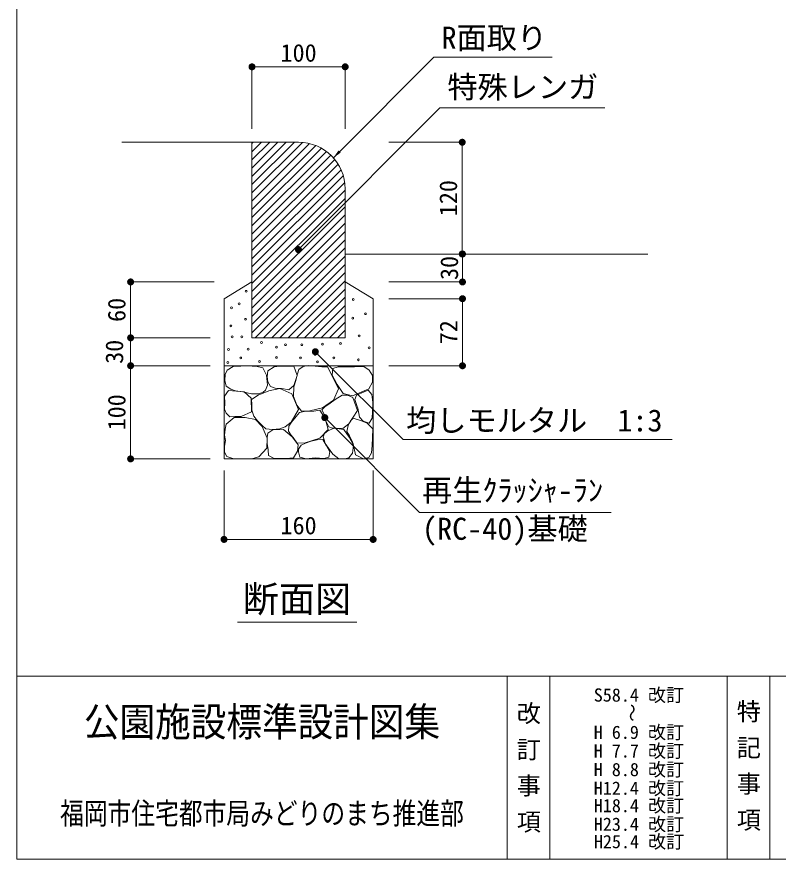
# Model space of a CAD drawing. Units: millimetres at full size, sheet at 1:10. Extents: x 182 to 2920, y 2174 to 4040.
# Drawn here: x 182 to 999, y 2174 to 3078 of the extents above; entities that cross this region are included whole.
import ezdxf
from ezdxf.enums import TextEntityAlignment as Align

# ---------------------------------------------------------------- set-up
doc = ezdxf.new("R2010")
doc.units = ezdxf.units.MM
doc.header["$LTSCALE"] = 10
for name, color, linetype, lineweight in [('_0-0_', 7, 'Continuous', 13), ('ハッチ', 4, 'Continuous', 13), ('寸法', 1, 'Continuous', 13), ('本体', 7, 'Continuous', 13)]:
    doc.layers.add(name, color=color, linetype=linetype, lineweight=lineweight)
doc.styles.add('@ＭＳ ゴシック', font='')
doc.styles.add('ＭＳ ゴシック', font='')
doc.styles.get('@ＭＳ ゴシック').set_extended_font_data('@MS Gothic')
doc.styles.get('ＭＳ ゴシック').set_extended_font_data('MS Gothic')

# ---------------------------------------------------------------- blocks, each defined once
blk = doc.blocks.new('filled_dot')
at = {"color": 0, "linetype": 'Continuous', "lineweight": -2, "const_width": 1.25}
blk.add_lwpolyline([(-0.625, 0, 1), (0.625, 0, 1)], format="xyb", close=True, dxfattribs=at)
blk = doc.blocks.new('filled_arrow')
at = {"color": 0, "linetype": 'Continuous', "lineweight": -2}
blk.add_solid([(7.5, 1.25), (0, 0), (7.5, -1.25)], dxfattribs=at)

msp = doc.modelspace()

# ---------------------------------------------------------------- hatches: boundary and pattern name
at = {"layer": 'ハッチ'}
h = msp.add_hatch(dxfattribs=at)
h.set_pattern_fill('USER', color=256, style=0, pattern_type=2)
h.set_pattern_definition([(45, (-413.26, 0), (-4.41942, 4.41942), [])])
h.paths.add_polyline_path([(434.13, 2943.53), (434.13, 2733.53), (534.13, 2733.53), (534.13, 2893.53, 0.41421), (484.13, 2943.53)])

# ---------------------------------------------------------------- linework, layer by layer
at = {"layer": '_0-0_', "color": 6}
msp.add_line((181.8, 2370.29), (2919.93, 2370.29), dxfattribs=at)
at = {"layer": '_0-0_'}
for p, q in [((707.86, 2370.29), (707.86, 2173.71)), ((753.82, 2370.29), (753.82, 2173.71)), ((943.98, 2370.29), (943.98, 2173.71)), ((989.94, 2370.29), (989.94, 2173.71))]:
    msp.add_line(p, q, dxfattribs=at)
at = {"layer": '_0-0_', "color": 6}
msp.add_lwpolyline([(2919.93, 3985.53), (181.8, 3985.53), (181.8, 2173.71), (2919.93, 2173.71)], close=True, dxfattribs=at)
at = {"layer": 'ハッチ'}
for points in [[(446.13, 2675.2), (441.56, 2673.46), (433.52, 2673.24), (424.38, 2675.63), (416.55, 2676.72), (411.34, 2678.46), (406.33, 2681.72), (405.03, 2687.58), (405.25, 2694.1), (407.42, 2698.88), (413.95, 2702.58), (421.99, 2703.23), (428.95, 2703.45), (439.61, 2702.58), (445.91, 2701.27), (449.61, 2693.45), (450.91, 2682.58), (448.74, 2677.15)], [(466.15, 2679.22), (459.06, 2679.48), (454, 2681.25), (450.96, 2686.31), (450.46, 2691.62), (450.96, 2697.94), (457.8, 2702.24), (464.13, 2703), (479.06, 2703), (482.6, 2693.13), (479.06, 2682.26), (473.49, 2677.71)], [(482.1, 2661.27), (478.81, 2670.37), (479.06, 2680.74), (481.34, 2687.82), (483.11, 2694.9), (484.37, 2699.46), (489.18, 2702.74), (494.5, 2703.76), (501.84, 2703), (508.93, 2702.49), (515.25, 2702.49), (520.32, 2692.63), (526.89, 2678.78), (521.58, 2666.58), (509.94, 2658.23), (496.02, 2655.2), (487.41, 2654.94)], [(522.63, 2688.86), (520.17, 2693.79), (520.84, 2700.51), (526.44, 2702.53), (534.07, 2702.3), (544.15, 2702.53), (554.24, 2702.75), (559.84, 2698.94), (563.43, 2692.89), (563.43, 2685.95), (559.39, 2678.78), (542.13, 2671.39), (532.05, 2673.86), (525.55, 2683.49)], [(464.05, 2635.83), (456.01, 2634.94), (448.87, 2635.83), (445, 2639.4), (439.93, 2644.46), (436.06, 2649.22), (433.98, 2655.77), (433.98, 2662.31), (433.68, 2667.37), (440.83, 2671.83), (452.14, 2676.59), (464.05, 2678.97), (477.03, 2673.41), (483.87, 2656.46), (476.26, 2642.97), (469.71, 2637.91)], [(546.61, 2660.75), (544.57, 2667.14), (546.32, 2671.79), (554.45, 2675.56), (558.81, 2677.3), (562.88, 2672.66), (563.75, 2664.24), (563.46, 2654.07), (563.17, 2647.1), (559.97, 2641.88), (553.58, 2643.91), (549.51, 2648.27), (547.77, 2657.85)], [(415.65, 2649.2), (410.33, 2648.57), (406.27, 2652.64), (404.7, 2657.01), (405.02, 2663.89), (404.7, 2670.76), (409.08, 2677.01), (425.66, 2675.45), (433.16, 2668.57), (433.48, 2654.2), (422.53, 2649.2)], [(524.45, 2636.62), (520.41, 2636.62), (516.6, 2637.96), (513.47, 2644.46), (511.9, 2650.73), (508.98, 2656.33), (512.35, 2659.46), (517.95, 2663.5), (523.55, 2667.3), (530.72, 2671.78), (536.78, 2672.01), (542.38, 2669.54), (547.31, 2655.66), (538.12, 2641.1), (531.62, 2636.17)], [(478.3, 2626.36), (475.77, 2629.4), (473.24, 2633.19), (473.49, 2638.5), (476.53, 2643.06), (481.59, 2648.87), (485.13, 2653.43), (490.2, 2654.44), (500.57, 2654.94), (506.9, 2655.7), (512.72, 2646.85), (516.01, 2635.22), (506.9, 2625.61), (490.2, 2620.29), (482.1, 2620.8)], [(413.54, 2603.89), (407.1, 2605.95), (404.53, 2610.58), (404.78, 2617.01), (405.56, 2623.19), (404.78, 2629.1), (405.3, 2635.28), (406.33, 2640.94), (414.82, 2647.88), (426.67, 2648.14), (438, 2645.83), (445.21, 2638.37), (450.36, 2625.76), (450.1, 2615.21), (441.6, 2605.69), (434.91, 2603.89), (424.87, 2603.63)], [(541.73, 2622.49), (538.59, 2628.31), (535.9, 2633.02), (537.25, 2639.51), (539.94, 2644.22), (542.85, 2647.13), (550.7, 2644.89), (557.64, 2641.98), (563.92, 2635.93), (563.47, 2626.3), (563.25, 2617.79), (562.35, 2609.95), (559.66, 2605.02), (553.61, 2603.68), (545.32, 2607.71), (542.85, 2619.8)], [(451.51, 2613.11), (450.34, 2619.87), (450.34, 2626.4), (451.28, 2631.06), (456.64, 2634.79), (467.84, 2635.03), (477.41, 2627.1), (483.71, 2618.47), (482.78, 2611.71), (478.81, 2604.48), (470.65, 2603.78), (457.81, 2604.01), (451.98, 2607.04)], [(512.61, 2620.03), (511.43, 2623.91), (510.42, 2627.1), (511.76, 2630.64), (515.64, 2633.67), (522.21, 2636.53), (532.83, 2635.02), (538.56, 2626.77), (543.1, 2618.18), (541.93, 2609.59), (538.05, 2604.71), (533.67, 2603.7), (527.27, 2603.7), (520.86, 2608.58), (516.31, 2614.98)], [(484.1, 2611), (483.86, 2614.11), (486.97, 2618.41), (491.51, 2620.56), (497.73, 2622.47), (504.19, 2623.9), (510.17, 2624.38), (513.99, 2617.69), (517.82, 2611.24), (516.62, 2605.26), (511.12, 2604.07), (501.8, 2604.55), (492.23, 2603.59), (485.29, 2605.5)]]:
    msp.add_lwpolyline(points, close=True, dxfattribs=at)
for centre in [(427.89, 2783.5), (420.27, 2770.01), (542.83, 2774.7), (412.23, 2765.78), (555.79, 2759.44), (427.32, 2753.44), (542.17, 2754.69), (411.58, 2746.29), (412.88, 2734.6), (423.27, 2734.6), (549.06, 2735.5), (444.31, 2728.44), (460.3, 2723.56), (470.04, 2726.16), (487.59, 2726.16), (509.66, 2726.81), (529.12, 2727.59), (559.89, 2722.7), (408.99, 2720.96), (430.02, 2721.3), (460.3, 2712.52), (501.8, 2715.76), (408.11, 2707.02), (421.98, 2711.87), (442.34, 2708.04), (486.28, 2711.87), (504.25, 2707.76), (522, 2711.87), (548.24, 2709.91)]:
    msp.add_circle(centre, 1, dxfattribs=at)
at = {"layer": '寸法'}
for p, q in [((434.13, 3024.54), (534.13, 3024.54)), ((434.13, 2958.1), (434.13, 3024.54)), ((534.13, 2958.1), (534.13, 3024.54)), ((580.87, 2943.53), (659.73, 2943.53)), ((659.73, 2943.53), (659.73, 2823.53)), ((582.03, 2823.53), (659.73, 2823.53)), ((582.03, 2823.53), (660.01, 2823.53)), ((660.01, 2823.53), (660.01, 2793.53)), ((303.88, 2793.53), (303.88, 2733.53)), ((393.42, 2793.53), (303.88, 2793.53)), ((580.87, 2793.53), (660.01, 2793.53)), ((580.87, 2775.53), (660.01, 2775.53)), ((660.01, 2775.53), (660.01, 2703.53)), ((389.35, 2733.53), (303.88, 2733.53)), ((303.88, 2733.53), (303.88, 2703.53)), ((389.35, 2733.53), (303.88, 2733.53)), ((389.35, 2703.53), (303.88, 2703.53)), ((303.88, 2703.53), (303.88, 2603.53)), ((389.35, 2703.53), (303.88, 2703.53)), ((580.87, 2703.53), (660.01, 2703.53)), ((389.35, 2603.53), (303.88, 2603.53)), ((404.13, 2590.88), (404.13, 2517.03)), ((564.13, 2590.88), (564.13, 2517.03)), ((404.13, 2517.03), (564.13, 2517.03))]:
    msp.add_line(p, q, dxfattribs=at)
at = {"layer": '寸法', "color": 3}
msp.add_line((418.42, 2428.22), (546.78, 2428.22), dxfattribs=at)
at = {"layer": '寸法'}
for points in [[(521.22, 2926.62), (528.29, 2933.69), (629.38, 3034.78), (756.41, 3034.78)], [(483.98, 2828.25), (489.28, 2833.56), (635.75, 2980.36), (812.6, 2980.36)], [(502.11, 2718.55), (507.41, 2713.25), (596.27, 2624.39), (885.09, 2624.39)], [(512.27, 2647.82), (517.58, 2642.52), (614.01, 2546.08), (819.58, 2546.08)]]:
    msp.add_lwpolyline(points, dxfattribs=at)
at = {"layer": '本体'}
for p, q in [((294.53, 2943.53), (484.13, 2943.53)), ((434.13, 2943.53), (434.13, 2733.53)), ((534.13, 2893.53), (534.13, 2733.53)), ((534.13, 2823.53), (858.99, 2823.53)), ((434.13, 2793.8), (404.13, 2775.26)), ((534.13, 2793.8), (564.13, 2775.26)), ((404.13, 2775.26), (404.13, 2603.53)), ((564.13, 2775.26), (564.13, 2603.53)), ((434.13, 2733.53), (534.13, 2733.53)), ((404.13, 2703.53), (564.13, 2703.53)), ((404.13, 2603.53), (564.13, 2603.53))]:
    msp.add_line(p, q, dxfattribs=at)
msp.add_arc((484.13, 2893.53), 50, 0, 90, dxfattribs=at)

# ---------------------------------------------------------------- block references
at = {"layer": '寸法', "xscale": 3, "yscale": 3}
for p in [(434.13, 3024.54), (404.13, 2517.03)]:
    msp.add_blockref('filled_dot', p, dxfattribs=at)
at = {"layer": '寸法'}
for name, p, xscale, yscale, rotation in [('filled_dot', (534.13, 3024.54), 3, 3, 180), ('filled_dot', (659.73, 2943.53), 3, 3, 270), ('filled_arrow', (521.22, 2926.62), 1.33, 1.33, 45), ('filled_dot', (483.98, 2828.25), 3, 3, 45.1), ('filled_dot', (659.73, 2823.53), 3, 3, 90), ('filled_dot', (660.01, 2823.53), 3, 3, 270), ('filled_dot', (303.88, 2793.53), 3, 3, 270), ('filled_dot', (660.01, 2793.53), 3, 3, 90), ('filled_dot', (660.01, 2775.53), 3, 3, 270), ('filled_dot', (303.88, 2733.53), 3, 3, 90), ('filled_dot', (303.88, 2733.53), 3, 3, 270), ('filled_dot', (502.11, 2718.55), 3, 3, 315), ('filled_dot', (303.88, 2703.53), 3, 3, 90), ('filled_dot', (303.88, 2703.53), 3, 3, 270), ('filled_dot', (660.01, 2703.53), 3, 3, 90), ('filled_dot', (512.27, 2647.82), 3, 3, 315), ('filled_dot', (303.88, 2603.53), 3, 3, 90), ('filled_dot', (564.13, 2517.03), 3, 3, 180)]:
    msp.add_blockref(name, p, dxfattribs=dict(at, xscale=xscale, yscale=yscale, rotation=rotation))

# ---------------------------------------------------------------- texts
at = {"layer": '_0-0_', "style": 'ＭＳ ゴシック'}
for s, p in [('S58.4 改訂', (849.36, 2349.96)), ('H 6.9 改訂', (849.36, 2309.96)), ('H 7.7 改訂', (849.36, 2289.96)), ('H 8.8 改訂', (849.36, 2269.96)), ('H12.4 改訂', (849.36, 2249.96)), ('H18.4 改訂', (849.42, 2231.26)), ('H23.4 改訂', (849.42, 2211.26)), ('H25.4 改訂', (849.49, 2192.56))]:
    msp.add_text(s, height=14.24, dxfattribs=at).set_placement(p, align=Align.MIDDLE_CENTER)
at = {"layer": '_0-0_'}
for s, height, style, p in [('特 記 事 項', 18.99, '@ＭＳ ゴシック', (966.96, 2274.32)), ('改 訂 事 項', 18.99, '@ＭＳ ゴシック', (730.84, 2272.36)), ('～', 14.24, 'ＭＳ ゴシック', (841.86, 2330.97))]:
    msp.add_text(s, height=height, rotation=270, dxfattribs=dict(at, style=style)).set_placement(p, align=Align.MIDDLE_CENTER)
at = {"layer": '_0-0_', "style": 'ＭＳ ゴシック'}
for s, height, width, p in [('公園施設標準設計図集', 31.14, 0.9, (444.83, 2321.15)), ('福岡市住宅都市局みどりのまち推進部', 23.36, 0.8, (444.83, 2222.86))]:
    msp.add_text(s, height=height, dxfattribs=dict(at, width=width)).set_placement(p, align=Align.MIDDLE_CENTER)
at = {"layer": '寸法', "color": 3, "style": 'ＭＳ ゴシック'}
for s, height, p in [('R面取り', 23.74, (637.48, 3036.8)), ('特殊レンガ', 23.74, (643.85, 2983.94)), ('均しモルタル\u30001:3', 23.74, (599.53, 2625.84)), ('再生ｸﾗｯｼｬ-ﾗﾝ', 23.74, (616.62, 2550.85)), ('(RC-40)基礎', 23.74, (616.62, 2509.5)), ('断面図', 28.48, (424.08, 2430.3))]:
    msp.add_text(s, height=height, dxfattribs=at).set_placement(p, align=Align.BOTTOM_LEFT)
at = {"layer": '寸法', "style": 'ＭＳ ゴシック'}
for s, p in [('100', (484.13, 3039.54)), ('160', (484.13, 2532.03))]:
    msp.add_text(s, height=18.99, dxfattribs=at).set_placement(p, align=Align.MIDDLE_CENTER)
for s, p in [('120', (644.73, 2883.53)), ('30', (645.77, 2808.53)), ('60', (288.88, 2763.53)), ('72', (645.01, 2739.53)), ('30', (286.38, 2718.53)), ('100', (288.88, 2653.53))]:
    msp.add_text(s, height=18.99, rotation=90, dxfattribs=at).set_placement(p, align=Align.MIDDLE_CENTER)

doc.saveas('drawing.dxf')
